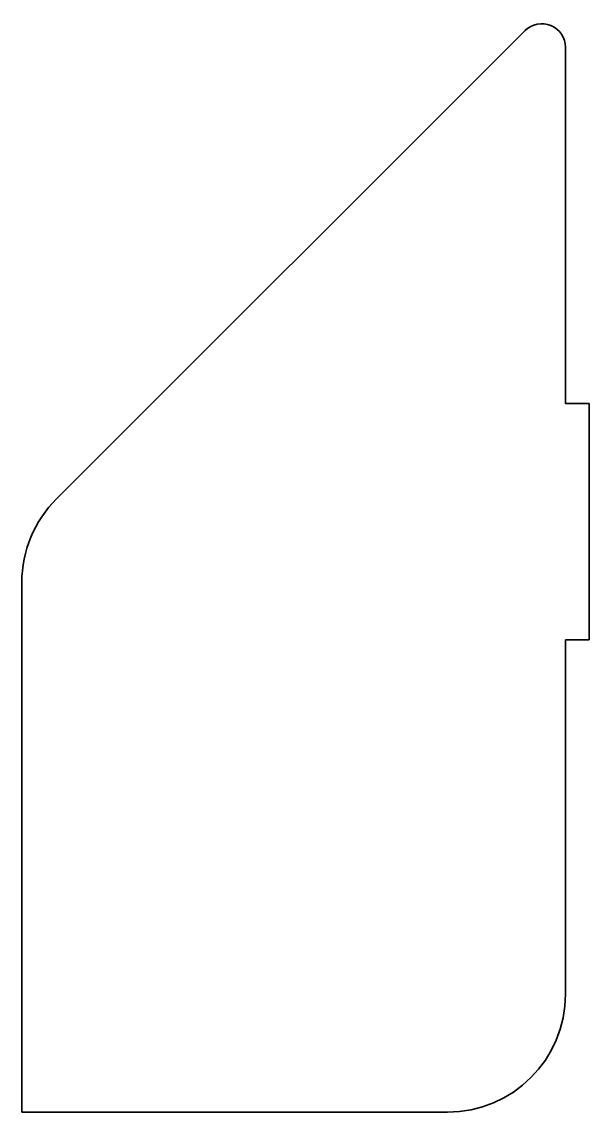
# Model space of a CAD drawing. Header units: inches. Extents: x 0 to 48, y 0 to 92.3.
import ezdxf

# ---------------------------------------------------------------- set-up
doc = ezdxf.new("R2010")
doc.units = ezdxf.units.IN
doc.header["$MEASUREMENT"] = 0
doc.layers.add('SIMUMAK Visible (ISO)', color=7, linetype='Continuous', lineweight=35)

# ---------------------------------------------------------------- blocks, each defined once
blk = doc.blocks.new('PTM-03-CARACKB01_Sheet_7_PTM-03-CARACKB01')
at = {"layer": 'SIMUMAK Visible (ISO)'}
for p, q in [((-21.071, 5.843), (18.586, 45.5)), ((22, 44.086), (22, 13.914)), ((22, 13.914), (24, 13.914)), ((24, 13.914), (24, -6.086)), ((-24, -1.228), (-24, -46.086)), ((24, -6.086), (22, -6.086)), ((22, -6.086), (22, -36.086)), ((12, -46.086), (-24, -46.086))]:
    blk.add_line(p, q, dxfattribs=at)
at = {"layer": 'SIMUMAK Visible (ISO)', "extrusion": (0, 0, -1)}
for centre, radius, start, end in [((-20, 44.086), 2, 45, 180), ((14, -1.228), 10, 360, 45), ((-12, -36.086), 10, 180, 270)]:
    blk.add_arc(centre, radius, start, end, dxfattribs=at)

msp = doc.modelspace()

# ---------------------------------------------------------------- block references
msp.add_blockref('PTM-03-CARACKB01_Sheet_7_PTM-03-CARACKB01', (24, 46.086))

doc.saveas('drawing.dxf')
